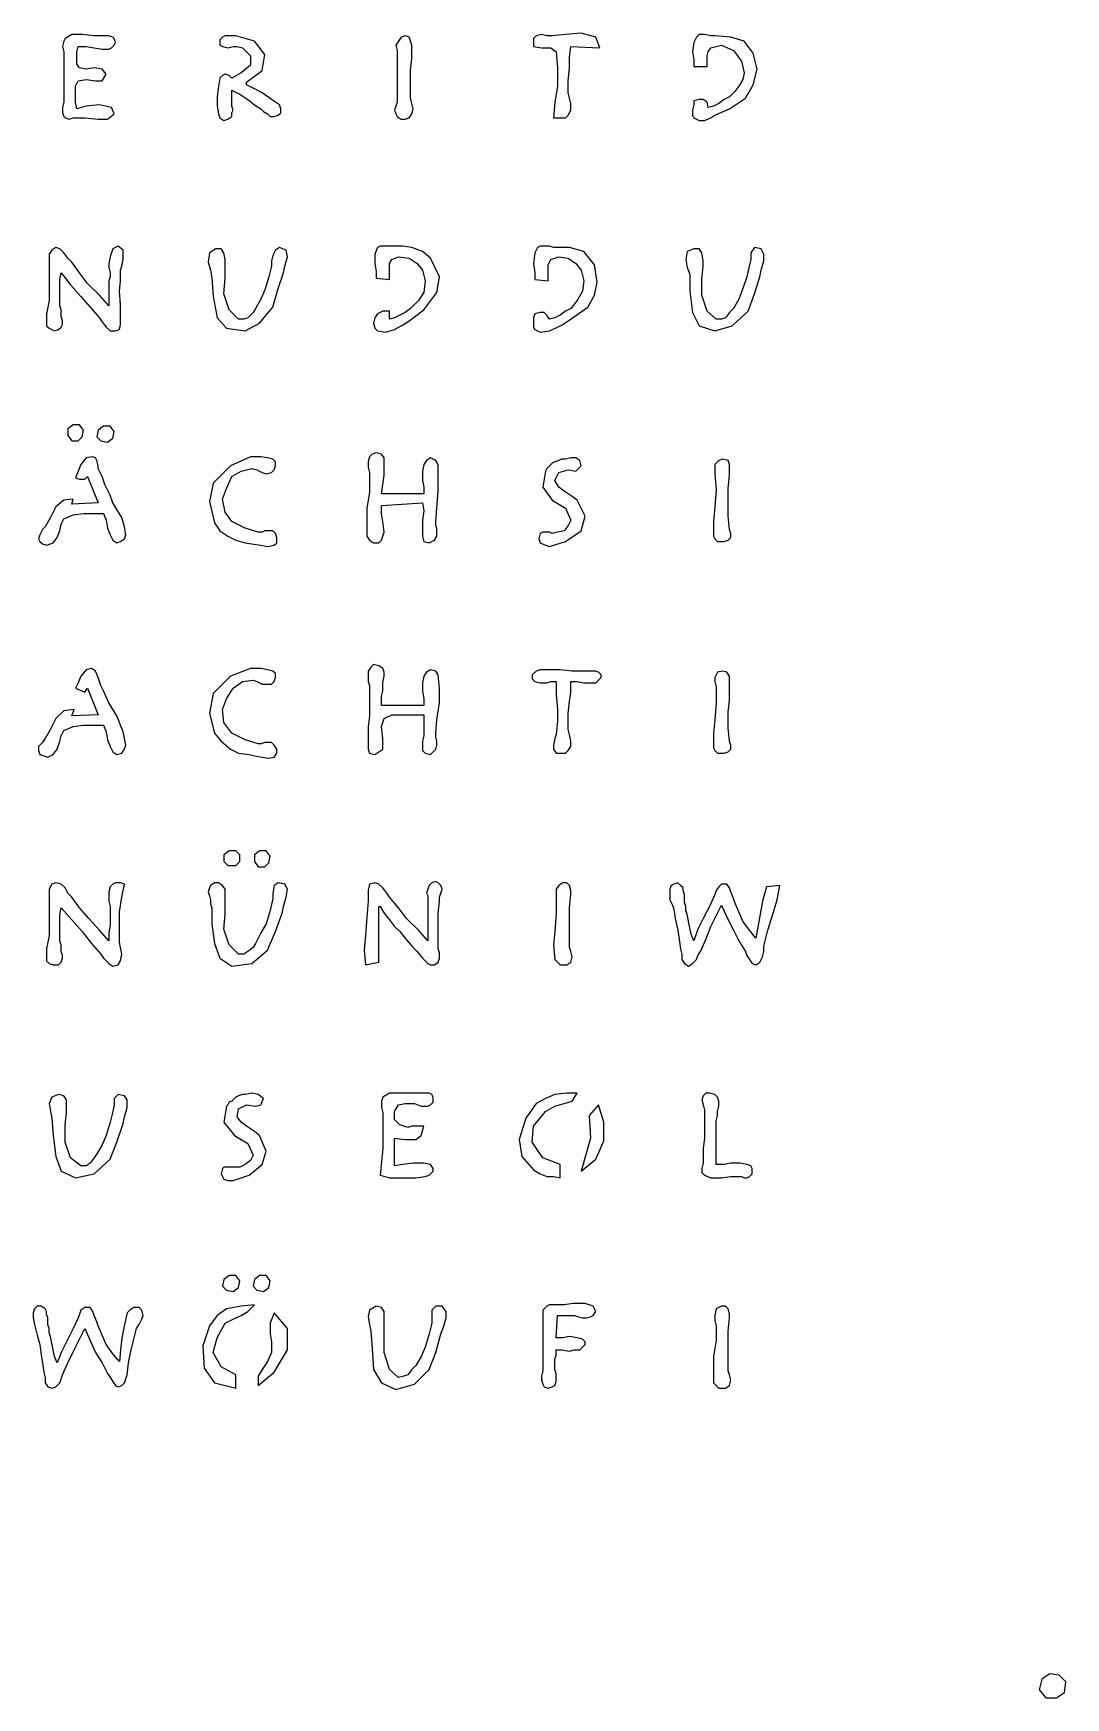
# Model space of a CAD drawing. Header units: inches. Extents: x 93 to 1800, y 90 to 2552.
# Drawn here: x 1020 to 1800, y 91 to 1349 of the extents above; entities that cross this region are included whole.
import ezdxf

# ---------------------------------------------------------------- set-up
doc = ezdxf.new("R2010")
doc.units = ezdxf.units.IN
doc.header["$MEASUREMENT"] = 0

# ---------------------------------------------------------------- blocks, each defined once
blk = doc.blocks.new('At_sub_1')
for p, q in [((419, 1348), (414, 1345)), ((427, 1348), (419, 1348)), ((436, 1347), (427, 1348)), ((443, 1347), (436, 1347)), ((445, 1347), (443, 1347)), ((447, 1347), (445, 1347)), ((450, 1346), (447, 1347)), ((535, 1347), (533, 1346)), ((537, 1347), (535, 1347)), ((540, 1347), (537, 1347)), ((543, 1347), (540, 1347)), ((557, 1343), (543, 1347)), ((413, 1343), (412, 1339)), ((412, 1339), (413, 1335)), ((414, 1345), (413, 1343)), ((413, 1335), (413, 1332)), ((423, 1335), (424, 1339)), ((423, 1331), (423, 1335)), ((424, 1339), (430, 1339)), ((430, 1339), (436, 1338)), ((436, 1338), (442, 1337)), ((442, 1337), (447, 1337)), ((447, 1337), (449, 1338)), ((449, 1338), (451, 1340)), ((451, 1345), (450, 1346)), ((452, 1342), (451, 1345)), ((451, 1340), (452, 1342)), ((533, 1346), (531, 1344)), ((531, 1344), (531, 1342)), ((531, 1342), (531, 1340)), ((531, 1340), (533, 1339)), ((533, 1339), (537, 1338)), ((537, 1338), (541, 1339)), ((541, 1339), (544, 1339)), ((544, 1339), (548, 1338)), ((548, 1338), (554, 1332)), ((565, 1333), (557, 1343)), ((413, 1332), (413, 1324)), ((413, 1324), (413, 1315)), ((423, 1326), (423, 1331)), ((425, 1323), (423, 1326)), ((430, 1322), (425, 1323)), ((436, 1323), (430, 1322)), ((442, 1322), (436, 1323)), ((445, 1318), (442, 1322)), ((554, 1325), (547, 1319)), ((551, 1312), (563, 1321)), ((554, 1332), (554, 1325)), ((563, 1321), (565, 1333)), ((413, 1315), (413, 1308)), ((422, 1309), (424, 1313)), ((422, 1304), (422, 1309)), ((424, 1313), (430, 1314)), ((430, 1314), (437, 1313)), ((437, 1313), (442, 1313)), ((442, 1313), (445, 1318)), ((530, 1309), (529, 1301)), ((531, 1315), (530, 1309)), ((533, 1317), (531, 1315)), ((535, 1318), (533, 1317)), ((538, 1317), (535, 1318)), ((540, 1315), (538, 1317)), ((547, 1319), (540, 1315)), ((551, 1310), (551, 1312)), ((557, 1307), (551, 1310)), ((413, 1297), (412, 1293)), ((413, 1308), (413, 1300)), ((413, 1300), (413, 1297)), ((422, 1297), (422, 1304)), ((423, 1292), (422, 1297)), ((529, 1301), (529, 1294)), ((540, 1304), (540, 1306)), ((540, 1306), (546, 1303)), ((540, 1301), (540, 1304)), ((540, 1298), (540, 1301)), ((540, 1296), (540, 1298)), ((540, 1294), (540, 1296)), ((546, 1303), (552, 1299)), ((552, 1299), (557, 1295)), ((563, 1304), (557, 1307)), ((570, 1299), (563, 1304)), ((576, 1295), (570, 1299)), ((412, 1293), (412, 1289)), ((412, 1289), (413, 1286)), ((413, 1286), (414, 1285)), ((414, 1285), (417, 1284)), ((417, 1284), (420, 1285)), ((420, 1285), (422, 1285)), ((422, 1285), (429, 1285)), ((430, 1294), (423, 1292)), ((429, 1285), (439, 1284)), ((440, 1295), (430, 1294)), ((439, 1284), (446, 1284)), ((449, 1293), (440, 1295)), ((446, 1284), (451, 1288)), ((451, 1288), (449, 1293)), ((529, 1294), (530, 1288)), ((530, 1288), (531, 1285)), ((531, 1285), (534, 1283)), ((534, 1283), (537, 1284)), ((537, 1284), (540, 1286)), ((541, 1291), (540, 1294)), ((540, 1289), (541, 1291)), ((540, 1286), (540, 1289)), ((557, 1295), (562, 1292)), ((562, 1292), (564, 1290)), ((564, 1290), (567, 1288)), ((567, 1288), (569, 1286)), ((569, 1286), (572, 1286)), ((572, 1286), (575, 1287)), ((575, 1287), (577, 1289)), ((577, 1292), (576, 1295)), ((577, 1289), (577, 1292)), ((404, 1185), (402, 1182)), ((407, 1187), (404, 1185)), ((410, 1186), (407, 1187)), ((413, 1183), (410, 1186)), ((416, 1179), (413, 1183)), ((450, 1186), (448, 1180)), ((454, 1188), (450, 1186)), ((458, 1185), (454, 1188)), ((458, 1182), (458, 1185)), ((523, 1183), (522, 1176)), ((528, 1186), (523, 1183)), ((532, 1186), (528, 1186)), ((534, 1183), (532, 1186)), ((535, 1178), (534, 1183)), ((573, 1185), (571, 1181)), ((576, 1187), (573, 1185)), ((581, 1185), (576, 1187)), ((582, 1180), (581, 1185)), ((402, 1182), (402, 1178)), ((402, 1178), (402, 1174)), ((402, 1174), (402, 1167)), ((419, 1176), (416, 1179)), ((425, 1168), (419, 1176)), ((448, 1180), (447, 1175)), ((447, 1175), (447, 1172)), ((447, 1172), (448, 1168)), ((456, 1170), (457, 1173)), ((456, 1162), (456, 1170)), ((457, 1173), (458, 1178)), ((458, 1178), (458, 1182)), ((522, 1176), (524, 1170)), ((524, 1170), (525, 1164)), ((535, 1174), (535, 1178)), ((535, 1164), (535, 1174)), ((570, 1173), (568, 1165)), ((571, 1181), (570, 1177)), ((570, 1177), (570, 1173)), ((579, 1168), (580, 1173)), ((580, 1173), (582, 1180)), ((402, 1167), (402, 1160)), ((402, 1160), (402, 1154)), ((410, 1163), (411, 1168)), ((410, 1159), (410, 1163)), ((410, 1153), (410, 1159)), ((411, 1168), (418, 1159)), ((418, 1159), (426, 1150)), ((431, 1160), (425, 1168)), ((440, 1151), (431, 1160)), ((448, 1165), (447, 1162)), ((447, 1162), (447, 1157)), ((448, 1168), (448, 1165)), ((455, 1154), (456, 1162)), ((525, 1164), (526, 1150)), ((534, 1152), (535, 1164)), ((568, 1165), (565, 1155)), ((575, 1156), (579, 1168)), ((402, 1147), (401, 1142)), ((402, 1154), (402, 1147)), ((410, 1148), (410, 1153)), ((410, 1145), (410, 1148)), ((410, 1143), (410, 1145)), ((426, 1150), (433, 1142)), ((447, 1143), (440, 1151)), ((447, 1157), (447, 1152)), ((447, 1152), (447, 1148)), ((447, 1148), (447, 1143)), ((456, 1144), (455, 1154)), ((526, 1150), (529, 1134)), ((538, 1140), (534, 1152)), ((562, 1148), (558, 1141)), ((565, 1155), (562, 1148)), ((571, 1142), (575, 1156)), ((401, 1142), (400, 1137)), ((400, 1137), (400, 1133)), ((400, 1133), (400, 1128)), ((411, 1140), (410, 1143)), ((411, 1137), (411, 1140)), ((411, 1135), (411, 1137)), ((412, 1132), (411, 1135)), ((433, 1142), (440, 1134)), ((440, 1134), (442, 1131)), ((456, 1135), (456, 1144)), ((456, 1132), (456, 1135)), ((529, 1134), (536, 1126)), ((545, 1133), (538, 1140)), ((549, 1133), (545, 1133)), ((552, 1134), (549, 1133)), ((556, 1138), (552, 1134)), ((558, 1141), (556, 1138)), ((561, 1130), (571, 1142)), ((400, 1128), (402, 1126)), ((402, 1126), (406, 1124)), ((406, 1124), (409, 1125)), ((409, 1125), (411, 1127)), ((411, 1127), (412, 1129)), ((412, 1129), (412, 1132)), ((442, 1131), (445, 1127)), ((445, 1127), (448, 1124)), ((448, 1124), (452, 1124)), ((452, 1124), (455, 1125)), ((455, 1125), (456, 1129)), ((456, 1129), (456, 1132)), ((536, 1126), (550, 1124)), ((550, 1124), (561, 1130)), ((420, 1053), (416, 1050)), ((416, 1050), (416, 1045)), ((416, 1045), (419, 1041)), ((425, 1053), (420, 1053)), ((428, 1049), (425, 1053)), ((427, 1044), (428, 1049)), ((439, 1049), (438, 1044)), ((443, 1052), (439, 1049)), ((448, 1052), (443, 1052)), ((451, 1048), (448, 1052)), ((450, 1043), (451, 1048)), ((419, 1041), (424, 1041)), ((424, 1041), (427, 1044)), ((438, 1044), (441, 1041)), ((441, 1041), (446, 1040)), ((446, 1040), (450, 1043)), ((426, 1023), (424, 1018)), ((430, 1028), (426, 1023)), ((435, 1029), (430, 1028)), ((437, 1028), (435, 1029)), ((438, 1026), (437, 1028)), ((439, 1022), (438, 1026)), ((439, 1020), (439, 1022)), ((442, 1014), (439, 1020)), ((539, 1022), (526, 1009)), ((554, 1029), (539, 1022)), ((547, 1018), (555, 1020)), ((558, 1029), (554, 1029)), ((555, 1020), (559, 1019)), ((562, 1029), (558, 1029)), ((559, 1019), (563, 1017)), ((567, 1028), (562, 1029)), ((571, 1027), (567, 1028)), ((570, 1017), (572, 1019)), ((573, 1025), (571, 1027)), ((572, 1019), (573, 1022)), ((573, 1022), (573, 1025)), ((424, 1018), (422, 1013)), ((422, 1013), (425, 1012)), ((425, 1012), (427, 1012)), ((427, 1012), (429, 1012)), ((429, 1012), (431, 1014)), ((431, 1014), (439, 994)), ((444, 1008), (442, 1014)), ((448, 1000), (444, 1008)), ((526, 1009), (523, 995)), ((536, 1005), (540, 1014)), ((540, 1014), (547, 1018)), ((563, 1017), (566, 1016)), ((566, 1016), (570, 1017)), ((413, 996), (407, 991)), ((420, 997), (413, 996)), ((419, 993), (420, 997)), ((439, 994), (419, 993)), ((450, 994), (448, 1000)), ((453, 989), (450, 994)), ((523, 995), (527, 979)), ((533, 997), (536, 1005)), ((535, 987), (533, 997)), ((403, 983), (399, 976)), ((407, 991), (403, 983)), ((411, 978), (413, 982)), ((413, 982), (420, 985)), ((420, 985), (428, 986)), ((428, 986), (436, 986)), ((436, 986), (443, 986)), ((443, 986), (445, 981)), ((457, 983), (453, 989)), ((459, 976), (457, 983)), ((540, 980), (535, 987)), ((395, 970), (394, 967)), ((397, 974), (395, 970)), ((399, 976), (397, 974)), ((408, 968), (410, 973)), ((410, 973), (411, 978)), ((445, 981), (446, 975)), ((446, 975), (448, 970)), ((448, 970), (450, 966)), ((460, 970), (459, 976)), ((459, 967), (460, 970)), ((527, 979), (531, 973)), ((531, 973), (537, 969)), ((537, 969), (543, 966)), ((550, 975), (540, 980)), ((560, 972), (550, 975)), ((563, 972), (560, 972)), ((565, 973), (563, 972)), ((568, 973), (565, 973)), ((571, 973), (568, 973)), ((573, 971), (571, 973)), ((574, 968), (573, 971)), ((394, 967), (395, 965)), ((395, 965), (397, 963)), ((397, 963), (400, 962)), ((400, 962), (403, 963)), ((403, 963), (405, 964)), ((405, 964), (408, 968)), ((450, 966), (453, 964)), ((453, 964), (456, 965)), ((456, 965), (459, 967)), ((543, 966), (550, 964)), ((550, 964), (555, 963)), ((555, 963), (562, 962)), ((562, 962), (567, 961)), ((567, 961), (572, 962)), ((572, 962), (574, 964)), ((574, 964), (574, 968)), ((434, 869), (430, 868)), ((437, 867), (434, 869)), ((554, 869), (539, 863)), ((558, 869), (554, 869)), ((562, 869), (558, 869)), ((567, 868), (562, 869)), ((424, 858), (422, 854)), ((426, 863), (424, 858)), ((430, 868), (426, 863)), ((439, 862), (437, 867)), ((441, 856), (439, 862)), ((443, 852), (441, 856)), ((539, 863), (526, 850)), ((541, 854), (548, 859)), ((548, 859), (556, 860)), ((556, 860), (559, 859)), ((559, 859), (563, 857)), ((563, 857), (567, 857)), ((571, 867), (567, 868)), ((567, 857), (570, 857)), ((570, 857), (572, 859)), ((573, 865), (571, 867)), ((572, 859), (573, 862)), ((573, 862), (573, 865)), ((422, 854), (429, 851)), ((429, 851), (431, 854)), ((431, 854), (439, 834)), ((447, 843), (443, 852)), ((453, 833), (447, 843)), ((526, 850), (523, 835)), ((533, 838), (536, 846)), ((536, 846), (541, 854)), ((407, 831), (403, 823)), ((413, 837), (407, 831)), ((421, 838), (413, 837)), ((419, 833), (421, 838)), ((439, 834), (419, 833)), ((458, 821), (453, 833)), ((523, 835), (527, 820)), ((534, 828), (533, 838)), ((403, 823), (399, 816)), ((410, 814), (411, 818)), ((411, 818), (413, 822)), ((413, 822), (420, 825)), ((420, 825), (428, 826)), ((428, 826), (436, 826)), ((436, 826), (443, 826)), ((443, 826), (445, 821)), ((445, 821), (446, 815)), ((460, 811), (458, 821)), ((527, 820), (532, 814)), ((540, 820), (534, 828)), ((550, 815), (540, 820)), ((397, 813), (394, 810)), ((394, 810), (394, 807)), ((394, 807), (395, 804)), ((399, 816), (397, 813)), ((405, 804), (408, 808)), ((408, 808), (410, 814)), ((446, 815), (448, 810)), ((448, 810), (450, 806)), ((450, 806), (453, 804)), ((457, 805), (459, 808)), ((459, 808), (460, 811)), ((532, 814), (539, 808)), ((539, 808), (545, 805)), ((560, 812), (550, 815)), ((562, 812), (560, 812)), ((565, 813), (562, 812)), ((568, 813), (565, 813)), ((570, 813), (568, 813)), ((572, 811), (570, 813)), ((574, 808), (572, 811)), ((574, 805), (574, 808)), ((395, 804), (398, 803)), ((398, 803), (401, 802)), ((401, 802), (403, 803)), ((403, 803), (405, 804)), ((453, 804), (457, 805)), ((545, 805), (553, 804)), ((553, 804), (557, 803)), ((557, 803), (563, 802)), ((563, 802), (568, 801)), ((568, 801), (572, 802)), ((572, 802), (574, 805)), ((538, 731), (534, 728)), ((543, 731), (538, 731)), ((546, 728), (543, 731)), ((561, 731), (557, 728)), ((566, 731), (561, 731)), ((569, 727), (566, 731)), ((534, 728), (534, 723)), ((534, 723), (537, 720)), ((537, 720), (543, 720)), ((543, 720), (546, 723)), ((546, 723), (546, 728)), ((557, 728), (557, 723)), ((557, 723), (560, 719)), ((560, 719), (565, 719)), ((565, 719), (568, 722)), ((568, 722), (569, 727)), ((404, 706), (402, 702)), ((407, 707), (404, 706)), ((411, 706), (407, 707)), ((414, 703), (411, 706)), ((450, 706), (448, 704)), ((452, 707), (450, 706)), ((456, 707), (452, 707)), ((459, 706), (456, 707)), ((457, 696), (459, 706)), ((524, 705), (523, 703)), ((527, 707), (524, 705)), ((530, 707), (527, 707)), ((533, 705), (530, 707)), ((535, 702), (533, 705)), ((572, 705), (571, 699)), ((575, 707), (572, 705)), ((580, 706), (575, 707)), ((582, 702), (580, 706)), ((402, 702), (402, 698)), ((402, 698), (402, 694)), ((402, 694), (402, 687)), ((416, 699), (414, 703)), ((419, 696), (416, 699)), ((425, 688), (419, 696)), ((448, 704), (447, 700)), ((447, 700), (447, 696)), ((447, 696), (447, 693)), ((447, 693), (448, 689)), ((455, 685), (457, 696)), ((523, 703), (522, 700)), ((522, 700), (523, 697)), ((523, 697), (524, 694)), ((524, 694), (524, 691)), ((535, 697), (535, 702)), ((535, 693), (535, 697)), ((535, 683), (535, 693)), ((571, 695), (569, 686)), ((571, 699), (571, 695)), ((579, 689), (581, 696)), ((581, 696), (582, 702)), ((402, 687), (402, 680)), ((402, 680), (402, 674)), ((410, 683), (411, 688)), ((410, 679), (410, 683)), ((411, 688), (419, 679)), ((432, 680), (425, 688)), ((440, 671), (432, 680)), ((448, 689), (448, 683)), ((448, 683), (448, 675)), ((455, 673), (455, 685)), ((524, 691), (525, 688)), ((525, 688), (525, 676)), ((534, 672), (535, 683)), ((569, 686), (566, 676)), ((573, 670), (578, 684)), ((578, 684), (579, 689)), ((402, 667), (401, 662)), ((402, 674), (402, 667)), ((410, 673), (410, 679)), ((410, 668), (410, 673)), ((410, 665), (410, 668)), ((419, 679), (427, 670)), ((427, 670), (434, 661)), ((447, 663), (440, 671)), ((448, 675), (447, 669)), ((447, 669), (447, 663)), ((455, 662), (455, 673)), ((525, 676), (527, 661)), ((538, 660), (534, 672)), ((562, 669), (558, 661)), ((566, 676), (562, 669)), ((567, 656), (573, 670)), ((401, 662), (400, 657)), ((400, 657), (400, 653)), ((410, 663), (410, 665)), ((411, 660), (410, 663)), ((411, 657), (411, 660)), ((411, 655), (411, 657)), ((412, 652), (411, 655)), ((434, 661), (441, 653)), ((456, 658), (455, 662)), ((457, 653), (456, 658)), ((527, 661), (531, 650)), ((545, 653), (538, 660)), ((552, 655), (549, 653)), ((556, 658), (552, 655)), ((555, 646), (567, 656)), ((558, 661), (556, 658)), ((400, 653), (400, 648)), ((400, 648), (402, 646)), ((402, 646), (405, 645)), ((405, 645), (409, 645)), ((409, 645), (411, 647)), ((411, 647), (412, 650)), ((412, 650), (412, 652)), ((441, 653), (443, 650)), ((443, 650), (447, 646)), ((447, 646), (450, 644)), ((450, 644), (454, 645)), ((454, 645), (456, 648)), ((456, 648), (457, 653)), ((531, 650), (540, 644)), ((540, 644), (555, 646)), ((549, 653), (545, 653)), ((404, 545), (402, 540)), ((409, 547), (404, 545)), ((413, 546), (409, 547)), ((415, 543), (413, 546)), ((415, 538), (415, 543)), ((454, 547), (451, 544)), ((451, 544), (451, 539)), ((459, 546), (454, 547)), ((461, 543), (459, 546)), ((461, 537), (461, 543)), ((538, 541), (537, 539)), ((540, 542), (538, 541)), ((541, 543), (540, 542)), ((543, 545), (541, 543)), ((545, 546), (543, 545)), ((548, 547), (545, 546)), ((550, 547), (548, 547)), ((555, 548), (550, 547)), ((560, 547), (555, 548)), ((564, 544), (560, 547)), ((562, 539), (564, 544)), ((402, 540), (403, 534)), ((403, 534), (404, 529)), ((404, 529), (405, 516)), ((414, 524), (415, 533)), ((415, 533), (415, 538)), ((450, 534), (448, 526)), ((451, 539), (450, 534)), ((458, 525), (459, 530)), ((459, 530), (461, 537)), ((536, 538), (534, 526)), ((537, 539), (536, 538)), ((544, 530), (545, 536)), ((547, 526), (544, 530)), ((545, 536), (551, 539)), ((551, 539), (558, 538)), ((558, 538), (562, 539)), ((405, 516), (407, 500)), ((414, 511), (414, 524)), ((445, 516), (442, 509)), ((448, 526), (445, 516)), ((453, 511), (458, 525)), ((534, 526), (542, 516)), ((542, 516), (552, 510)), ((551, 523), (547, 526)), ((557, 519), (551, 523)), ((561, 516), (557, 519)), ((566, 504), (561, 516)), ((418, 499), (414, 511)), ((442, 509), (438, 502)), ((448, 498), (453, 511)), ((552, 510), (556, 501)), ((563, 494), (566, 504)), ((407, 500), (411, 489)), ((426, 493), (418, 499)), ((430, 493), (426, 493)), ((433, 495), (430, 493)), ((436, 499), (433, 495)), ((438, 502), (436, 499)), ((436, 487), (448, 498)), ((533, 491), (532, 487)), ((534, 492), (533, 491)), ((537, 492), (534, 492)), ((540, 492), (537, 492)), ((542, 492), (540, 492)), ((546, 492), (542, 492)), ((550, 494), (546, 492)), ((554, 497), (550, 494)), ((553, 486), (563, 494)), ((556, 501), (554, 497)), ((411, 489), (422, 484)), ((422, 484), (436, 487)), ((532, 487), (534, 483)), ((534, 483), (537, 482)), ((537, 482), (541, 482)), ((541, 482), (553, 486)), ((534, 407), (533, 402)), ((538, 410), (534, 407)), ((543, 410), (538, 410)), ((546, 406), (543, 410)), ((545, 401), (546, 406)), ((557, 407), (556, 402)), ((561, 410), (557, 407)), ((566, 410), (561, 410)), ((569, 406), (566, 410)), ((568, 401), (569, 406)), ((533, 402), (536, 399)), ((536, 399), (541, 398)), ((541, 398), (545, 401)), ((556, 402), (559, 399)), ((559, 399), (564, 398)), ((564, 398), (568, 401)), ((391, 385), (390, 382)), ((390, 382), (390, 378)), ((390, 378), (391, 373)), ((393, 387), (391, 385)), ((396, 387), (393, 387)), ((399, 385), (396, 387)), ((400, 383), (399, 385)), ((400, 381), (400, 383)), ((401, 378), (400, 381)), ((401, 376), (401, 378)), ((424, 378), (420, 370)), ((425, 381), (424, 378)), ((426, 384), (425, 381)), ((429, 386), (426, 384)), ((433, 386), (429, 386)), ((435, 383), (433, 386)), ((436, 380), (435, 383)), ((438, 375), (436, 380)), ((461, 382), (459, 373)), ((463, 384), (461, 382)), ((466, 386), (463, 384)), ((470, 386), (466, 386)), ((472, 384), (470, 386)), ((473, 380), (472, 384)), ((472, 377), (473, 380)), ((529, 380), (523, 372)), ((536, 385), (529, 380)), ((547, 387), (536, 385)), ((541, 377), (547, 380)), ((557, 388), (547, 387)), ((547, 380), (552, 383)), ((552, 383), (557, 388)), ((572, 382), (569, 374)), ((582, 370), (572, 382)), ((391, 373), (392, 369)), ((392, 369), (393, 365)), ((393, 365), (395, 358)), ((401, 373), (401, 376)), ((402, 370), (401, 373)), ((402, 367), (402, 370)), ((403, 364), (402, 367)), ((420, 370), (415, 360)), ((425, 362), (429, 370)), ((429, 370), (433, 361)), ((439, 372), (438, 375)), ((442, 365), (439, 372)), ((445, 358), (442, 365)), ((459, 373), (457, 363)), ((466, 362), (468, 370)), ((468, 370), (470, 373)), ((470, 373), (472, 377)), ((523, 372), (518, 357)), ((529, 363), (535, 374)), ((535, 374), (541, 377)), ((569, 374), (569, 366)), ((569, 366), (570, 360)), ((582, 354), (582, 370)), ((395, 358), (396, 350)), ((404, 359), (403, 364)), ((405, 354), (404, 359)), ((406, 349), (405, 354)), ((415, 360), (411, 352)), ((416, 344), (421, 354)), ((421, 354), (425, 362)), ((433, 361), (437, 352)), ((450, 351), (445, 358)), ((456, 354), (455, 345)), ((457, 363), (456, 354)), ((462, 344), (464, 354)), ((464, 354), (466, 362)), ((518, 357), (519, 340)), ((526, 352), (529, 363)), ((570, 360), (570, 352)), ((572, 337), (582, 354)), ((396, 350), (397, 344)), ((397, 344), (398, 337)), ((408, 344), (406, 349)), ((411, 352), (408, 344)), ((412, 335), (416, 344)), ((437, 352), (442, 344)), ((442, 344), (446, 336)), ((455, 345), (450, 351)), ((461, 335), (462, 344)), ((519, 340), (527, 329)), ((532, 341), (526, 352)), ((543, 335), (532, 341)), ((567, 345), (563, 339)), ((570, 352), (567, 345)), ((398, 337), (399, 333)), ((399, 333), (399, 329)), ((399, 329), (401, 326)), ((407, 326), (410, 329)), ((410, 329), (411, 332)), ((411, 332), (412, 335)), ((446, 336), (448, 333)), ((448, 333), (450, 330)), ((450, 330), (452, 327)), ((457, 327), (459, 329)), ((459, 329), (460, 332)), ((460, 332), (461, 335)), ((527, 329), (543, 325)), ((543, 325), (543, 335)), ((563, 339), (560, 334)), ((560, 327), (572, 337)), ((560, 334), (560, 327)), ((401, 326), (404, 325)), ((404, 325), (407, 326)), ((452, 327), (454, 326)), ((454, 326), (457, 327))]:
    blk.add_line(p, q)
blk = doc.blocks.new('At_sub_2')
for p, q in [((41, 1347), (38, 1346)), ((44, 1346), (41, 1347)), ((140, 1347), (138, 1345)), ((144, 1348), (140, 1347)), ((148, 1347), (144, 1348)), ((152, 1347), (148, 1347)), ((162, 1348), (152, 1347)), ((174, 1349), (162, 1348)), ((185, 1346), (174, 1349)), ((263, 1348), (261, 1346)), ((267, 1348), (263, 1348)), ((272, 1347), (267, 1348)), ((275, 1347), (272, 1347)), ((287, 1346), (275, 1347)), ((36, 1343), (34, 1340)), ((34, 1340), (35, 1336)), ((35, 1336), (35, 1333)), ((38, 1346), (36, 1343)), ((45, 1343), (44, 1346)), ((46, 1340), (45, 1343)), ((46, 1330), (46, 1340)), ((138, 1345), (138, 1339)), ((138, 1339), (144, 1338)), ((144, 1338), (151, 1338)), ((151, 1338), (155, 1335)), ((155, 1335), (156, 1323)), ((165, 1331), (166, 1339)), ((166, 1339), (188, 1338)), ((188, 1338), (185, 1346)), ((259, 1342), (258, 1335)), ((258, 1335), (259, 1329)), ((261, 1346), (259, 1342)), ((269, 1332), (270, 1335)), ((270, 1335), (272, 1338)), ((272, 1338), (280, 1340)), ((280, 1340), (289, 1336)), ((297, 1343), (287, 1346)), ((289, 1336), (295, 1328)), ((304, 1334), (297, 1343)), ((307, 1322), (304, 1334)), ((35, 1333), (35, 1325)), ((35, 1325), (35, 1315)), ((45, 1321), (46, 1330)), ((45, 1310), (45, 1321)), ((156, 1323), (156, 1309)), ((164, 1313), (165, 1323)), ((165, 1323), (165, 1331)), ((259, 1329), (259, 1324)), ((259, 1324), (269, 1324)), ((269, 1327), (269, 1332)), ((269, 1324), (269, 1327)), ((295, 1328), (297, 1319)), ((304, 1310), (307, 1322)), ((35, 1315), (35, 1308)), ((45, 1300), (45, 1310)), ((156, 1309), (154, 1297)), ((164, 1304), (164, 1313)), ((293, 1309), (290, 1305)), ((296, 1314), (293, 1309)), ((297, 1319), (296, 1314)), ((298, 1300), (304, 1310)), ((35, 1297), (34, 1294)), ((35, 1308), (35, 1300)), ((35, 1300), (35, 1297)), ((46, 1296), (45, 1300)), ((47, 1292), (46, 1296)), ((154, 1297), (153, 1285)), ((165, 1300), (164, 1304)), ((166, 1296), (165, 1300)), ((166, 1291), (166, 1296)), ((263, 1299), (259, 1298)), ((259, 1298), (259, 1295)), ((266, 1299), (263, 1299)), ((269, 1297), (266, 1299)), ((270, 1293), (269, 1297)), ((278, 1296), (274, 1294)), ((282, 1299), (278, 1296)), ((286, 1301), (282, 1299)), ((290, 1305), (286, 1301)), ((286, 1292), (298, 1300)), ((34, 1294), (33, 1291)), ((33, 1291), (34, 1288)), ((34, 1288), (35, 1286)), ((35, 1286), (38, 1284)), ((38, 1284), (41, 1284)), ((41, 1284), (44, 1285)), ((44, 1285), (46, 1288)), ((46, 1288), (47, 1292)), ((153, 1285), (156, 1285)), ((156, 1285), (159, 1285)), ((159, 1285), (162, 1285)), ((162, 1285), (164, 1287)), ((164, 1287), (166, 1291)), ((259, 1295), (258, 1291)), ((258, 1291), (258, 1287)), ((258, 1287), (259, 1285)), ((259, 1285), (263, 1283)), ((267, 1283), (272, 1285)), ((274, 1294), (270, 1293)), ((272, 1285), (275, 1287)), ((275, 1287), (286, 1292)), ((263, 1283), (267, 1283)), ((20, 1187), (18, 1182)), ((22, 1188), (20, 1187)), ((25, 1188), (22, 1188)), ((28, 1188), (25, 1188)), ((31, 1188), (28, 1188)), ((39, 1188), (31, 1188)), ((46, 1187), (39, 1188)), ((54, 1184), (46, 1187)), ((60, 1179), (54, 1184)), ((139, 1183), (138, 1175)), ((141, 1187), (139, 1183)), ((143, 1188), (141, 1187)), ((146, 1188), (143, 1188)), ((150, 1188), (146, 1188)), ((153, 1187), (150, 1188)), ((165, 1187), (153, 1187)), ((176, 1184), (165, 1187)), ((184, 1174), (176, 1184)), ((254, 1184), (253, 1178)), ((259, 1186), (254, 1184)), ((263, 1186), (259, 1186)), ((265, 1183), (263, 1186)), ((266, 1177), (265, 1183)), ((305, 1187), (302, 1183)), ((302, 1183), (302, 1178)), ((310, 1186), (305, 1187)), ((312, 1182), (310, 1186)), ((18, 1182), (18, 1175)), ((18, 1175), (19, 1169)), ((29, 1175), (31, 1178)), ((29, 1171), (29, 1175)), ((29, 1167), (29, 1171)), ((31, 1178), (36, 1180)), ((36, 1180), (44, 1179)), ((44, 1179), (50, 1175)), ((50, 1175), (54, 1170)), ((54, 1170), (56, 1162)), ((67, 1165), (60, 1179)), ((138, 1175), (139, 1168)), ((149, 1174), (151, 1178)), ((149, 1171), (149, 1174)), ((149, 1166), (149, 1171)), ((151, 1178), (157, 1180)), ((157, 1180), (164, 1179)), ((164, 1179), (170, 1175)), ((170, 1175), (174, 1170)), ((174, 1170), (176, 1162)), ((186, 1161), (184, 1174)), ((253, 1178), (254, 1172)), ((254, 1172), (256, 1167)), ((265, 1163), (266, 1173)), ((266, 1173), (266, 1177)), ((301, 1174), (299, 1165)), ((302, 1178), (301, 1174)), ((309, 1165), (310, 1170)), ((310, 1170), (312, 1177)), ((312, 1177), (312, 1182)), ((19, 1169), (19, 1164)), ((19, 1164), (29, 1163)), ((29, 1163), (29, 1167)), ((56, 1162), (55, 1153)), ((65, 1153), (67, 1165)), ((139, 1168), (139, 1163)), ((139, 1163), (149, 1162)), ((149, 1162), (149, 1166)), ((176, 1162), (175, 1154)), ((184, 1151), (186, 1161)), ((256, 1167), (256, 1154)), ((265, 1151), (265, 1163)), ((299, 1165), (296, 1156)), ((305, 1152), (309, 1165)), ((51, 1147), (45, 1141)), ((55, 1153), (51, 1147)), ((55, 1140), (65, 1153)), ((171, 1147), (166, 1141)), ((175, 1154), (171, 1147)), ((179, 1142), (184, 1151)), ((256, 1154), (258, 1138)), ((269, 1139), (265, 1151)), ((293, 1148), (289, 1141)), ((296, 1156), (293, 1148)), ((300, 1139), (305, 1152)), ((18, 1134), (17, 1130)), ((20, 1137), (18, 1134)), ((22, 1138), (20, 1137)), ((24, 1139), (22, 1138)), ((27, 1139), (24, 1139)), ((29, 1139), (27, 1139)), ((29, 1133), (29, 1139)), ((33, 1134), (29, 1133)), ((37, 1136), (33, 1134)), ((41, 1138), (37, 1136)), ((45, 1141), (41, 1138)), ((43, 1131), (55, 1140)), ((139, 1137), (138, 1134)), ((138, 1134), (138, 1130)), ((143, 1138), (139, 1137)), ((146, 1138), (143, 1138)), ((148, 1136), (146, 1138)), ((150, 1133), (148, 1136)), ((154, 1134), (150, 1133)), ((158, 1136), (154, 1134)), ((162, 1139), (158, 1136)), ((160, 1129), (169, 1135)), ((166, 1141), (162, 1139)), ((169, 1135), (179, 1142)), ((258, 1138), (263, 1128)), ((276, 1133), (269, 1139)), ((280, 1133), (276, 1133)), ((283, 1134), (280, 1133)), ((286, 1138), (283, 1134)), ((289, 1141), (286, 1138)), ((288, 1128), (300, 1139)), ((17, 1130), (18, 1126)), ((18, 1126), (20, 1124)), ((20, 1124), (26, 1123)), ((26, 1123), (33, 1125)), ((33, 1125), (38, 1128)), ((38, 1128), (43, 1131)), ((138, 1130), (138, 1127)), ((138, 1127), (139, 1125)), ((139, 1125), (143, 1123)), ((143, 1123), (150, 1124)), ((150, 1124), (156, 1127)), ((156, 1127), (160, 1129)), ((263, 1128), (275, 1124)), ((275, 1124), (288, 1128)), ((19, 1032), (16, 1031)), ((23, 1031), (19, 1032)), ((14, 1029), (13, 1025)), ((13, 1025), (13, 1021)), ((13, 1021), (14, 1017)), ((16, 1031), (14, 1029)), ((25, 1028), (23, 1031)), ((25, 1022), (25, 1028)), ((25, 1015), (25, 1022)), ((55, 1023), (54, 1018)), ((57, 1026), (55, 1023)), ((60, 1028), (57, 1026)), ((64, 1026), (60, 1028)), ((66, 1023), (64, 1026)), ((66, 1013), (66, 1023)), ((148, 1020), (147, 1018)), ((149, 1021), (148, 1020)), ((150, 1022), (149, 1021)), ((152, 1024), (150, 1022)), ((154, 1025), (152, 1024)), ((157, 1026), (154, 1025)), ((159, 1027), (157, 1026)), ((157, 1017), (164, 1019)), ((162, 1027), (159, 1027)), ((166, 1028), (162, 1027)), ((164, 1019), (170, 1018)), ((170, 1028), (166, 1028)), ((173, 1026), (170, 1028)), ((170, 1018), (174, 1022)), ((174, 1022), (173, 1026)), ((278, 1026), (275, 1023)), ((275, 1023), (275, 1019)), ((275, 1019), (275, 1016)), ((281, 1027), (278, 1026)), ((285, 1026), (281, 1027)), ((286, 1023), (285, 1026)), ((286, 1019), (286, 1023)), ((286, 1015), (286, 1019)), ((14, 1017), (14, 1013)), ((14, 1013), (14, 1002)), ((23, 1001), (24, 1008)), ((24, 1008), (25, 1015)), ((54, 1018), (54, 1011)), ((54, 1011), (55, 1006)), ((66, 1003), (66, 1013)), ((147, 1018), (145, 1006)), ((154, 1011), (157, 1017)), ((157, 1006), (154, 1011)), ((275, 1016), (276, 1004)), ((285, 1005), (286, 1015)), ((14, 1002), (12, 990)), ((55, 1001), (23, 1001)), ((23, 992), (54, 994)), ((54, 994), (55, 988)), ((55, 1006), (55, 1001)), ((65, 990), (66, 1003)), ((145, 1006), (152, 996)), ((152, 996), (162, 990)), ((161, 1003), (157, 1006)), ((167, 999), (161, 1003)), ((171, 996), (167, 999)), ((177, 984), (171, 996)), ((276, 1004), (275, 991)), ((285, 996), (285, 1005)), ((285, 984), (285, 996)), ((12, 990), (12, 979)), ((23, 986), (23, 992)), ((24, 980), (23, 986)), ((55, 988), (54, 981)), ((64, 980), (65, 990)), ((162, 990), (166, 981)), ((174, 973), (177, 984)), ((275, 991), (274, 980)), ((286, 974), (285, 984)), ((12, 979), (12, 969)), ((12, 969), (14, 966)), ((23, 966), (25, 972)), ((25, 972), (24, 980)), ((54, 981), (54, 975)), ((54, 975), (54, 969)), ((54, 969), (55, 965)), ((63, 966), (65, 969)), ((64, 977), (64, 980)), ((65, 975), (64, 977)), ((65, 972), (65, 975)), ((65, 969), (65, 972)), ((143, 971), (142, 967)), ((145, 972), (143, 971)), ((147, 972), (145, 972)), ((150, 972), (147, 972)), ((152, 971), (150, 972)), ((156, 972), (152, 971)), ((161, 973), (156, 972)), ((164, 977), (161, 973)), ((162, 965), (174, 973)), ((166, 981), (164, 977)), ((274, 980), (274, 969)), ((274, 969), (275, 967)), ((287, 971), (286, 974)), ((287, 968), (287, 971)), ((14, 966), (17, 964)), ((17, 964), (21, 964)), ((21, 964), (23, 966)), ((55, 965), (59, 964)), ((59, 964), (63, 966)), ((142, 967), (143, 964)), ((143, 964), (147, 962)), ((147, 962), (150, 961)), ((150, 961), (162, 965)), ((275, 967), (277, 965)), ((277, 965), (280, 965)), ((280, 965), (282, 965)), ((282, 965), (285, 966)), ((285, 966), (287, 968)), ((15, 870), (13, 867)), ((17, 872), (15, 870)), ((21, 871), (17, 872)), ((24, 869), (21, 871)), ((25, 866), (24, 869)), ((13, 867), (13, 863)), ((13, 863), (13, 859)), ((13, 859), (14, 856)), ((14, 856), (14, 852)), ((24, 858), (25, 863)), ((24, 855), (24, 858)), ((25, 863), (25, 866)), ((55, 863), (54, 858)), ((54, 858), (54, 852)), ((57, 866), (55, 863)), ((60, 868), (57, 866)), ((64, 867), (60, 868)), ((66, 864), (64, 867)), ((67, 854), (66, 864)), ((140, 867), (137, 864)), ((137, 864), (137, 861)), ((137, 861), (139, 859)), ((139, 859), (143, 858)), ((143, 868), (140, 867)), ((151, 868), (143, 868)), ((143, 858), (148, 858)), ((148, 858), (151, 859)), ((158, 868), (151, 868)), ((151, 859), (155, 859)), ((155, 859), (155, 849)), ((167, 867), (158, 868)), ((166, 851), (166, 859)), ((166, 859), (171, 859)), ((175, 867), (167, 867)), ((171, 859), (176, 858)), ((178, 867), (175, 867)), ((176, 858), (181, 858)), ((181, 867), (178, 867)), ((185, 867), (181, 867)), ((181, 858), (185, 858)), ((187, 866), (185, 867)), ((185, 858), (187, 860)), ((189, 864), (187, 866)), ((187, 860), (189, 862)), ((189, 862), (189, 864)), ((277, 866), (275, 862)), ((275, 862), (275, 859)), ((275, 859), (276, 855)), ((281, 867), (277, 866)), ((284, 866), (281, 867)), ((286, 863), (284, 866)), ((286, 859), (286, 863)), ((286, 855), (286, 859)), ((14, 852), (14, 843)), ((14, 843), (14, 833)), ((23, 848), (24, 852)), ((23, 845), (23, 848)), ((23, 841), (23, 845)), ((24, 852), (24, 855)), ((54, 852), (55, 846)), ((55, 846), (55, 841)), ((65, 830), (67, 843)), ((67, 843), (67, 854)), ((155, 849), (156, 838)), ((164, 835), (165, 844)), ((165, 844), (166, 851)), ((276, 843), (275, 830)), ((276, 855), (276, 843)), ((285, 836), (286, 845)), ((286, 845), (286, 855)), ((14, 833), (13, 825)), ((55, 841), (23, 841)), ((23, 825), (25, 831)), ((25, 831), (31, 834)), ((31, 834), (40, 834)), ((40, 834), (48, 834)), ((48, 834), (55, 834)), ((55, 834), (55, 822)), ((156, 838), (156, 829)), ((164, 827), (164, 835)), ((285, 824), (285, 836)), ((13, 825), (13, 817)), ((24, 816), (23, 825)), ((55, 818), (54, 814)), ((55, 822), (55, 818)), ((64, 820), (65, 830)), ((64, 817), (64, 820)), ((155, 819), (154, 816)), ((156, 829), (155, 819)), ((164, 823), (164, 827)), ((165, 819), (164, 823)), ((166, 814), (165, 819)), ((275, 830), (274, 820)), ((274, 820), (274, 809)), ((286, 814), (285, 824)), ((13, 817), (13, 813)), ((13, 813), (13, 808)), ((13, 808), (14, 805)), ((18, 804), (24, 808)), ((24, 808), (24, 816)), ((54, 814), (54, 811)), ((54, 811), (54, 807)), ((54, 807), (56, 805)), ((60, 804), (62, 806)), ((62, 806), (64, 808)), ((65, 814), (64, 817)), ((64, 808), (65, 811)), ((65, 811), (65, 814)), ((154, 816), (153, 811)), ((153, 811), (153, 808)), ((153, 808), (155, 805)), ((162, 805), (164, 807)), ((164, 807), (166, 810)), ((166, 810), (166, 814)), ((274, 809), (275, 807)), ((275, 807), (277, 805)), ((282, 805), (285, 806)), ((285, 806), (287, 808)), ((287, 811), (286, 814)), ((287, 808), (287, 811)), ((14, 805), (18, 804)), ((56, 805), (60, 804)), ((155, 805), (158, 805)), ((158, 805), (162, 805)), ((277, 805), (280, 805)), ((280, 805), (282, 805)), ((14, 706), (13, 701)), ((18, 707), (14, 706)), ((21, 706), (18, 707)), ((24, 703), (21, 706)), ((59, 705), (58, 702)), ((61, 707), (59, 705)), ((64, 708), (61, 707)), ((66, 707), (64, 708)), ((68, 705), (66, 707)), ((69, 702), (68, 705)), ((157, 705), (155, 702)), ((160, 707), (157, 705)), ((163, 707), (160, 707)), ((165, 705), (163, 707)), ((166, 701), (165, 705)), ((242, 705), (241, 702)), ((244, 706), (242, 705)), ((247, 707), (244, 706)), ((249, 705), (247, 707)), ((251, 703), (249, 705)), ((280, 706), (278, 704)), ((284, 706), (280, 706)), ((286, 703), (284, 706)), ((324, 705), (314, 704)), ((322, 694), (324, 705)), ((13, 693), (12, 681)), ((13, 701), (13, 697)), ((13, 697), (13, 693)), ((27, 699), (24, 703)), ((29, 696), (27, 699)), ((36, 688), (29, 696)), ((58, 702), (57, 699)), ((57, 699), (58, 697)), ((58, 697), (58, 694)), ((58, 694), (58, 691)), ((66, 684), (67, 693)), ((67, 696), (68, 699)), ((67, 693), (67, 696)), ((68, 699), (69, 702)), ((155, 702), (155, 699)), ((155, 699), (155, 695)), ((155, 695), (155, 684)), ((165, 688), (166, 698)), ((166, 698), (166, 701)), ((241, 702), (241, 698)), ((241, 698), (241, 694)), ((241, 694), (243, 690)), ((251, 701), (251, 703)), ((252, 698), (251, 701)), ((252, 695), (252, 698)), ((252, 692), (252, 695)), ((253, 689), (252, 692)), ((275, 698), (271, 689)), ((276, 701), (275, 698)), ((278, 704), (276, 701)), ((287, 700), (286, 703)), ((289, 695), (287, 700)), ((290, 692), (289, 695)), ((293, 685), (290, 692)), ((311, 693), (306, 665)), ((314, 704), (311, 693)), ((319, 684), (322, 694)), ((12, 681), (11, 667)), ((21, 660), (21, 689)), ((21, 689), (22, 689)), ((22, 689), (25, 684)), ((25, 684), (29, 679)), ((42, 680), (36, 688)), ((51, 671), (42, 680)), ((58, 691), (58, 688)), ((58, 688), (58, 685)), ((58, 685), (58, 682)), ((58, 682), (58, 663)), ((66, 676), (66, 684)), ((155, 684), (154, 670)), ((165, 679), (165, 688)), ((243, 690), (244, 687)), ((244, 687), (245, 680)), ((245, 680), (247, 671)), ((253, 686), (253, 689)), ((254, 683), (253, 686)), ((255, 678), (254, 683)), ((266, 680), (262, 672)), ((271, 689), (266, 680)), ((272, 674), (276, 682)), ((276, 682), (280, 690)), ((280, 690), (284, 681)), ((284, 681), (289, 671)), ((296, 678), (293, 685)), ((315, 671), (319, 684)), ((11, 667), (10, 656)), ((29, 679), (33, 674)), ((33, 674), (37, 670)), ((37, 670), (41, 665)), ((58, 663), (51, 671)), ((66, 666), (66, 676)), ((154, 670), (153, 660)), ((165, 668), (165, 679)), ((165, 658), (165, 668)), ((247, 671), (248, 664)), ((256, 673), (255, 678)), ((257, 668), (256, 673)), ((259, 663), (257, 668)), ((262, 672), (259, 663)), ((268, 664), (272, 674)), ((289, 671), (293, 663)), ((301, 671), (296, 678)), ((306, 665), (301, 671)), ((312, 659), (315, 671)), ((10, 656), (11, 645)), ((21, 647), (21, 660)), ((41, 665), (46, 659)), ((46, 659), (50, 655)), ((50, 655), (54, 650)), ((66, 657), (66, 666)), ((67, 654), (66, 657)), ((153, 660), (154, 649)), ((166, 655), (165, 658)), ((167, 651), (166, 655)), ((248, 664), (249, 657)), ((249, 657), (250, 653)), ((262, 652), (264, 655)), ((264, 655), (268, 664)), ((293, 663), (298, 655)), ((298, 655), (299, 652)), ((311, 651), (312, 655)), ((312, 655), (312, 659)), ((11, 645), (21, 647)), ((54, 650), (56, 648)), ((56, 648), (58, 646)), ((58, 646), (60, 645)), ((60, 645), (63, 645)), ((63, 645), (66, 647)), ((66, 647), (67, 650)), ((67, 650), (67, 654)), ((154, 649), (156, 647)), ((156, 647), (158, 645)), ((158, 645), (160, 645)), ((160, 645), (163, 645)), ((163, 645), (166, 647)), ((166, 647), (167, 651)), ((250, 653), (250, 649)), ((250, 649), (252, 646)), ((252, 646), (255, 644)), ((255, 644), (258, 646)), ((258, 646), (261, 649)), ((261, 649), (262, 652)), ((299, 652), (301, 649)), ((301, 649), (303, 646)), ((303, 646), (306, 645)), ((306, 645), (309, 647)), ((309, 647), (311, 651)), ((24, 545), (23, 542)), ((23, 542), (23, 537)), ((29, 548), (24, 545)), ((38, 548), (29, 548)), ((48, 548), (38, 548)), ((55, 548), (48, 548)), ((57, 548), (55, 548)), ((59, 548), (57, 548)), ((61, 547), (59, 548)), ((60, 539), (62, 541)), ((62, 545), (61, 547)), ((62, 543), (62, 545)), ((62, 541), (62, 543)), ((147, 544), (140, 540)), ((154, 547), (147, 544)), ((163, 548), (154, 547)), ((161, 540), (167, 542)), ((171, 548), (163, 548)), ((167, 542), (171, 548)), ((266, 546), (265, 543)), ((265, 543), (266, 539)), ((268, 548), (266, 546)), ((271, 548), (268, 548)), ((275, 547), (271, 548)), ((277, 545), (275, 547)), ((278, 542), (277, 545)), ((278, 538), (278, 542)), ((23, 537), (24, 533)), ((24, 533), (24, 529)), ((24, 529), (24, 518)), ((33, 534), (36, 539)), ((33, 528), (33, 534)), ((36, 539), (41, 540)), ((41, 540), (48, 540)), ((48, 540), (53, 538)), ((53, 538), (58, 538)), ((58, 538), (60, 539)), ((132, 529), (127, 513)), ((140, 540), (132, 529)), ((138, 523), (147, 534)), ((147, 534), (154, 538)), ((154, 538), (161, 540)), ((187, 539), (180, 531)), ((180, 531), (181, 514)), ((191, 526), (187, 539)), ((266, 539), (267, 535)), ((267, 535), (267, 532)), ((267, 532), (267, 524)), ((276, 527), (277, 531)), ((277, 534), (278, 538)), ((277, 531), (277, 534)), ((24, 518), (24, 506)), ((37, 524), (33, 528)), ((43, 522), (37, 524)), ((46, 523), (43, 522)), ((49, 523), (46, 523)), ((52, 523), (49, 523)), ((49, 513), (53, 516)), ((55, 523), (52, 523)), ((53, 516), (55, 523)), ((137, 511), (138, 523)), ((191, 512), (191, 526)), ((267, 524), (267, 514)), ((276, 524), (276, 527)), ((276, 520), (276, 524)), ((276, 516), (276, 520)), ((276, 494), (276, 516)), ((24, 506), (23, 496)), ((33, 493), (33, 514)), ((33, 514), (41, 513)), ((41, 513), (49, 513)), ((127, 513), (129, 500)), ((145, 499), (137, 511)), ((181, 514), (174, 489)), ((185, 498), (191, 512)), ((267, 514), (266, 506)), ((266, 506), (266, 498)), ((23, 496), (22, 486)), ((39, 494), (33, 493)), ((47, 495), (39, 494)), ((55, 495), (47, 495)), ((60, 494), (55, 495)), ((62, 491), (60, 494)), ((62, 489), (62, 491)), ((129, 500), (138, 490)), ((158, 494), (145, 499)), ((158, 484), (158, 494)), ((174, 489), (185, 498)), ((266, 495), (265, 491)), ((265, 491), (265, 488)), ((266, 498), (266, 495)), ((282, 494), (276, 494)), ((287, 495), (282, 494)), ((294, 495), (287, 495)), ((299, 494), (294, 495)), ((302, 493), (299, 494)), ((303, 491), (302, 493)), ((303, 487), (303, 491)), ((22, 486), (29, 484)), ((29, 484), (40, 484)), ((40, 484), (49, 484)), ((49, 484), (56, 485)), ((56, 485), (59, 486)), ((59, 486), (62, 489)), ((138, 490), (143, 487)), ((143, 487), (148, 485)), ((148, 485), (153, 485)), ((153, 485), (158, 484)), ((265, 488), (267, 486)), ((267, 486), (272, 484)), ((272, 484), (280, 484)), ((280, 484), (287, 485)), ((287, 485), (293, 485)), ((293, 485), (295, 485)), ((295, 485), (297, 484)), ((297, 484), (299, 484)), ((299, 484), (301, 485)), ((301, 485), (303, 487)), ((14, 384), (13, 379)), ((13, 379), (14, 373)), ((19, 387), (14, 384)), ((23, 386), (19, 387)), ((25, 383), (23, 386)), ((25, 378), (25, 383)), ((25, 374), (25, 378)), ((64, 387), (61, 384)), ((61, 384), (61, 378)), ((61, 378), (61, 374)), ((69, 387), (64, 387)), ((72, 383), (69, 387)), ((70, 371), (72, 378)), ((72, 378), (72, 383)), ((147, 386), (145, 384)), ((145, 384), (145, 380)), ((145, 380), (145, 376)), ((148, 387), (147, 386)), ((150, 388), (148, 387)), ((153, 388), (150, 388)), ((155, 388), (153, 388)), ((161, 388), (155, 388)), ((155, 363), (156, 380)), ((156, 380), (159, 380)), ((159, 380), (163, 380)), ((168, 389), (161, 388)), ((163, 380), (166, 380)), ((166, 380), (169, 380)), ((177, 389), (168, 389)), ((169, 380), (172, 379)), ((172, 379), (175, 378)), ((175, 378), (178, 378)), ((183, 387), (177, 389)), ((178, 378), (181, 379)), ((181, 379), (183, 380)), ((184, 385), (183, 387)), ((183, 380), (185, 383)), ((185, 383), (184, 385)), ((276, 385), (275, 380)), ((275, 380), (275, 376)), ((280, 387), (276, 385)), ((283, 387), (280, 387)), ((285, 385), (283, 387)), ((286, 381), (285, 385)), ((285, 368), (286, 378)), ((286, 378), (286, 381)), ((14, 373), (15, 368)), ((15, 368), (16, 355)), ((25, 364), (25, 374)), ((59, 366), (56, 356)), ((61, 374), (59, 366)), ((64, 352), (68, 366)), ((68, 366), (70, 371)), ((145, 376), (145, 373)), ((145, 373), (145, 365)), ((145, 365), (145, 356)), ((275, 376), (276, 372)), ((276, 372), (276, 361)), ((285, 359), (285, 368)), ((16, 355), (17, 339)), ((25, 352), (25, 364)), ((56, 356), (53, 349)), ((145, 356), (145, 349)), ((160, 363), (155, 363)), ((155, 354), (159, 354)), ((155, 350), (155, 354)), ((159, 354), (165, 353)), ((165, 364), (160, 363)), ((171, 363), (165, 364)), ((165, 353), (169, 354)), ((169, 354), (173, 354)), ((175, 362), (171, 363)), ((173, 354), (175, 356)), ((177, 360), (175, 362)), ((175, 356), (177, 358)), ((177, 358), (177, 360)), ((276, 361), (274, 349)), ((285, 348), (285, 359)), ((29, 339), (25, 352)), ((49, 342), (46, 339)), ((53, 349), (49, 342)), ((59, 339), (64, 352)), ((145, 349), (145, 341)), ((145, 341), (145, 338)), ((154, 347), (155, 350)), ((154, 343), (154, 347)), ((154, 339), (154, 343)), ((274, 349), (274, 339)), ((285, 338), (285, 348)), ((17, 339), (23, 329)), ((23, 329), (34, 324)), ((36, 333), (29, 339)), ((34, 324), (48, 328)), ((40, 334), (36, 333)), ((43, 335), (40, 334)), ((46, 339), (43, 335)), ((48, 328), (59, 339)), ((145, 338), (144, 334)), ((144, 334), (144, 331)), ((144, 331), (145, 328)), ((145, 328), (146, 326)), ((155, 336), (154, 339)), ((154, 327), (155, 330)), ((155, 333), (155, 336)), ((155, 330), (155, 333)), ((274, 339), (274, 329)), ((274, 329), (276, 327)), ((286, 335), (285, 338)), ((287, 331), (286, 335)), ((286, 327), (287, 331)), ((146, 326), (149, 325)), ((149, 325), (152, 326)), ((152, 326), (154, 327)), ((276, 327), (278, 325)), ((278, 325), (280, 325)), ((280, 325), (283, 325)), ((283, 325), (286, 327)), ((522, 105), (520, 97)), ((528, 109), (522, 105)), ((535, 108), (528, 109)), ((540, 103), (535, 108)), ((539, 95), (540, 103)), ((520, 97), (525, 91)), ((525, 91), (533, 91)), ((533, 91), (539, 95))]:
    blk.add_line(p, q)

msp = doc.modelspace()

# ---------------------------------------------------------------- block references
for name, p in [('At_sub_2', (1260, 0)), ('At_sub_1', (630, 0))]:
    msp.add_blockref(name, p)

doc.saveas('drawing.dxf')
